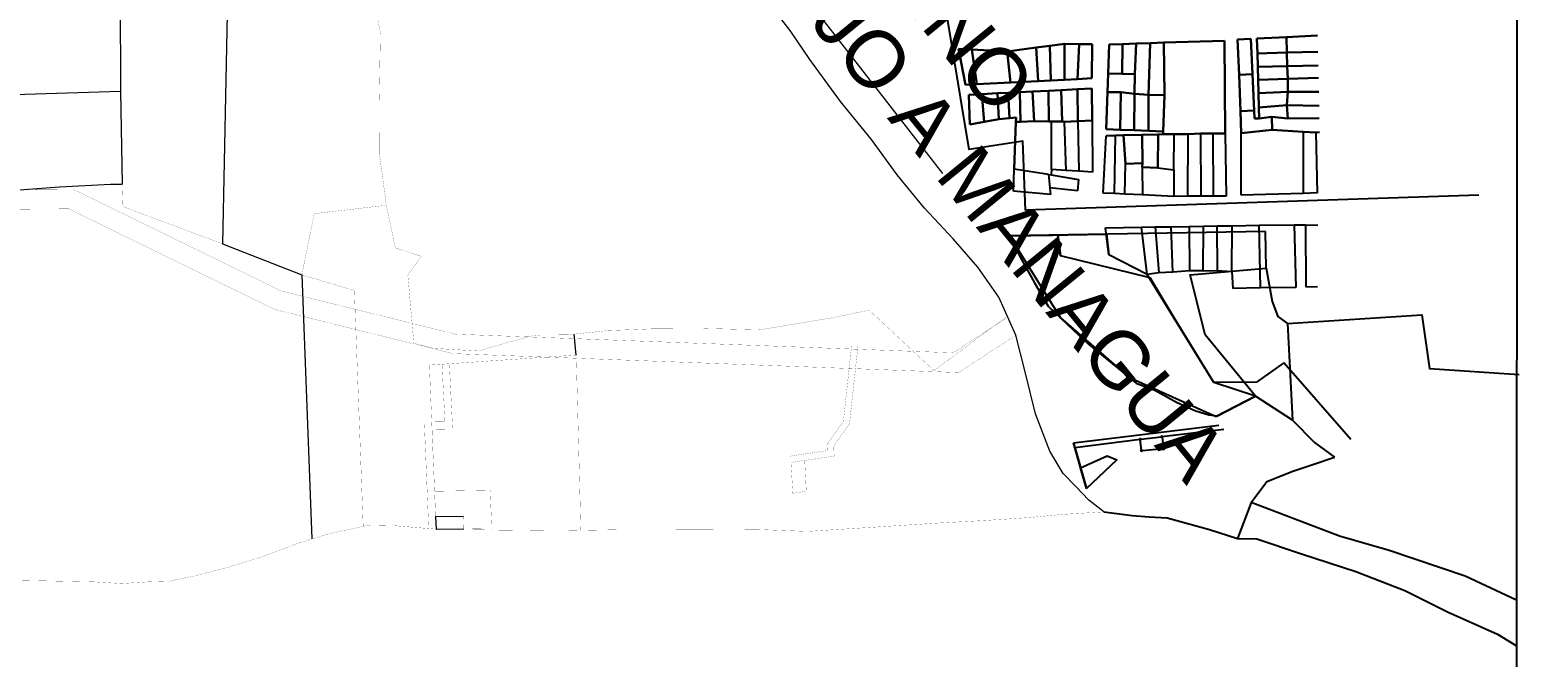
# Model space of a CAD drawing. Header units: millimetres. Extents: x 605783 to 618060, y 1302882 to 1321803.
# Drawn here: x 618046.82 to 618060.02, y 1320155.3 to 1320160.86 of the extents above; entities that cross this region are included whole.
import ezdxf

# ---------------------------------------------------------------- set-up
doc = ezdxf.new("R2010")
doc.units = ezdxf.units.MM
for name, color, linetype in [('2', 7, 'Continuous'), ('CVL_CUADCON_LIN', 8, 'Continuous'), ('CVL_CUADCON_TX', 2, 'Continuous')]:
    doc.layers.add(name, color=color, linetype=linetype)
doc.layers.add('Nivel 30', color=7, linetype='Continuous', lineweight=0)
doc.styles.add('PUNTOS PI', font='arial.ttf', dxfattribs={"height": 2.75})

msp = doc.modelspace()

# ---------------------------------------------------------------- linework, layer by layer
at = {"color": 0}
msp.add_lwpolyline([(618014.999, 1320185.164), (618060.011, 1320185.164), (618059.999, 1320154.046)], dxfattribs=at)
at = {"layer": '2', "color": 1, "linetype": 'Continuous', "lineweight": 5}
for p, q in [((618052.001, 1320163.326), (618054.911, 1320159.588)), ((618048.526, 1320158.966), (618049.229, 1320158.69)), ((618049.229, 1320158.69), (618049.317, 1320156.35)), ((618051.662, 1320157.98), (618051.643, 1320158.165))]:
    msp.add_line(p, q, dxfattribs=at)
at = {"layer": '2', "color": 1, "linetype": 'Continuous'}
for p, q in [((618055.877, 1320159.624), (618055.876, 1320160.049)), ((618055.988, 1320160.048), (618056.002, 1320159.616)), ((618056.11, 1320160.052), (618056.12, 1320159.61)), ((618056.237, 1320160.058), (618056.241, 1320159.602)), ((618056.334, 1320159.416), (618056.361, 1320159.924)), ((618056.435, 1320159.411), (618056.445, 1320159.926)), ((618056.96, 1320159.623), (618056.965, 1320159.938)), ((618057.084, 1320159.939), (618057.082, 1320159.387)), ((618057.196, 1320159.943), (618057.199, 1320159.387)), ((618057.307, 1320159.943), (618057.309, 1320159.388)), ((618057.417, 1320159.945), (618057.425, 1320159.388)), ((618057.558, 1320159.397), (618057.558, 1320159.948)), ((618058.109, 1320159.959), (618058.109, 1320159.413)), ((618058.235, 1320159.417), (618058.223, 1320159.953)), ((618055.538, 1320159.434), (618055.545, 1320159.627)), ((618055.85, 1320159.579), (618055.545, 1320159.627)), ((618055.85, 1320159.579), (618055.861, 1320159.462)), ((618055.85, 1320159.579), (618055.873, 1320159.576)), ((618055.877, 1320159.624), (618055.873, 1320159.576)), ((618055.873, 1320159.576), (618056.116, 1320159.537)), ((618056.002, 1320159.616), (618055.877, 1320159.624)), ((618056.12, 1320159.61), (618056.002, 1320159.616)), ((618056.241, 1320159.602), (618056.12, 1320159.61)), ((618056.527, 1320159.407), (618056.533, 1320159.676)), ((618056.681, 1320159.644), (618056.683, 1320159.399)), ((618056.818, 1320159.638), (618056.96, 1320159.623)), ((618056.96, 1320159.623), (618056.962, 1320159.386)), ((618055.861, 1320159.462), (618055.866, 1320159.404)), ((618056.106, 1320159.436), (618055.861, 1320159.462)), ((618056.116, 1320159.537), (618056.106, 1320159.436)), ((618055.866, 1320159.404), (618055.538, 1320159.434)), ((618056.435, 1320159.411), (618056.334, 1320159.416)), ((618056.527, 1320159.407), (618056.435, 1320159.411)), ((618056.683, 1320159.399), (618056.527, 1320159.407)), ((618056.962, 1320159.386), (618056.683, 1320159.399)), ((618057.082, 1320159.387), (618056.962, 1320159.386)), ((618057.199, 1320159.387), (618057.082, 1320159.387)), ((618057.309, 1320159.388), (618057.199, 1320159.387)), ((618057.425, 1320159.388), (618057.309, 1320159.388)), ((618058.109, 1320159.413), (618057.558, 1320159.397)), ((618058.235, 1320159.417), (618058.109, 1320159.413)), ((618056.356, 1320159.109), (618056.673, 1320159.114)), ((618056.386, 1320158.867), (618056.356, 1320159.109)), ((618056.673, 1320159.114), (618056.795, 1320159.116)), ((618056.725, 1320158.694), (618056.673, 1320159.114)), ((618056.795, 1320159.116), (618056.937, 1320159.118)), ((618056.795, 1320159.116), (618056.828, 1320158.709)), ((618056.937, 1320159.118), (618057.096, 1320159.12)), ((618056.952, 1320158.716), (618056.937, 1320159.118)), ((618057.096, 1320159.12), (618057.225, 1320159.122)), ((618057.096, 1320159.12), (618057.1, 1320158.728)), ((618057.221, 1320158.727), (618057.225, 1320159.122)), ((618057.225, 1320159.122), (618057.346, 1320159.124)), ((618057.346, 1320159.124), (618057.477, 1320159.126)), ((618057.348, 1320158.73), (618057.346, 1320159.124)), ((618057.476, 1320158.72), (618057.477, 1320159.126)), ((618057.477, 1320159.126), (618057.718, 1320159.13)), ((618057.718, 1320159.13), (618058.029, 1320159.135)), ((618057.73, 1320158.576), (618057.718, 1320159.13)), ((618057.78, 1320158.749), (618057.774, 1320159.074)), ((618058.029, 1320159.135), (618058.127, 1320159.134)), ((618058.029, 1320159.135), (618058.044, 1320158.58)), ((618058.127, 1320159.134), (618058.237, 1320159.132)), ((618058.127, 1320159.134), (618058.131, 1320158.586)), ((618056.725, 1320158.694), (618056.386, 1320158.867)), ((618056.828, 1320158.709), (618056.725, 1320158.694)), ((618057.317, 1320157.737), (618056.725, 1320158.694)), ((618056.952, 1320158.716), (618056.828, 1320158.709)), ((618057.1, 1320158.728), (618056.952, 1320158.716)), ((618057.221, 1320158.727), (618057.1, 1320158.728)), ((618057.221, 1320158.727), (618057.348, 1320158.73)), ((618057.348, 1320158.73), (618057.476, 1320158.72)), ((618057.476, 1320158.72), (618057.485, 1320158.57)), ((618057.73, 1320158.576), (618057.485, 1320158.57)), ((618058.044, 1320158.58), (618057.73, 1320158.576)), ((618058.131, 1320158.586), (618058.234, 1320158.587)), ((618057.969, 1320158.261), (618058.012, 1320157.403)), ((618057.937, 1320157.91), (618057.693, 1320157.739)), ((618058.53, 1320157.232), (618057.937, 1320157.91)), ((618057.693, 1320157.739), (618057.317, 1320157.737)), ((618058.012, 1320157.403), (618057.685, 1320157.617)), ((618057.648, 1320156.672), (618057.524, 1320156.355))]:
    msp.add_line(p, q, dxfattribs=at)
for points in [[(618059.666, 1320159.396), (618055.645, 1320159.264), (618055.621, 1320159.876), (618055.146, 1320159.803), (618054.92, 1320161.178), (618055.382, 1320161.255), (618055.326, 1320161.647), (618054.937, 1320161.594), (618054.898, 1320162.442), (618055.565, 1320162.566), (618055.487, 1320163.301), (618055.68, 1320163.319)], [(618057.774, 1320159.074), (618055.504, 1320159.037), (618055.595, 1320158.854), (618055.726, 1320158.619), (618055.847, 1320158.413), (618056.018, 1320158.252), (618056.205, 1320158.076), (618056.416, 1320157.901), (618056.56, 1320157.786), (618056.627, 1320157.73), (618056.793, 1320157.668), (618056.984, 1320157.563), (618057.147, 1320157.49), (618057.27, 1320157.451), (618057.347, 1320157.442), (618057.685, 1320157.617)], [(618057.685, 1320157.617), (618057.239, 1320158.16), (618057.105, 1320158.691), (618057.78, 1320158.749)], [(618057.78, 1320158.749), (618057.832, 1320158.456), (618057.882, 1320158.323), (618057.969, 1320158.261)], [(618057.969, 1320158.261), (618059.159, 1320158.338), (618059.229, 1320157.86), (618060.023, 1320157.808)], [(618058.012, 1320157.403), (618058.209, 1320157.204), (618058.386, 1320157.076)], [(618057.648, 1320156.672), (618057.786, 1320156.859), (618058.015, 1320156.95), (618058.177, 1320157.005), (618058.386, 1320157.076)], [(618059.999, 1320155.808), (618059.544, 1320156.019), (618058.871, 1320156.247), (618058.431, 1320156.374), (618057.648, 1320156.672)], [(618056.339, 1320156.59), (618056.592, 1320156.559), (618056.741, 1320156.546), (618056.901, 1320156.537), (618057.277, 1320156.433), (618057.524, 1320156.355)], [(618057.524, 1320156.355), (618057.697, 1320156.35), (618058.093, 1320156.219), (618058.576, 1320156.063), (618059.01, 1320155.892), (618059.387, 1320155.705), (618059.83, 1320155.505), (618059.999, 1320155.404)]]:
    msp.add_lwpolyline(points, dxfattribs=at)
at = {"layer": '2', "color": 1, "linetype": 'Continuous', "lineweight": 5}
msp.add_lwpolyline([(618056.339, 1320156.59), (618056.208, 1320156.693), (618056.091, 1320156.815), (618055.981, 1320156.931), (618055.86, 1320157.129), (618055.734, 1320157.458), (618055.639, 1320157.843), (618055.56, 1320158.155), (618055.408, 1320158.494), (618055.223, 1320158.759), (618055.005, 1320159.01), (618054.751, 1320159.281), (618054.509, 1320159.576), (618054.281, 1320159.89), (618054.006, 1320160.228), (618053.734, 1320160.599), (618053.56, 1320160.857), (618053.365, 1320161.109), (618053.174, 1320161.353), (618053.033, 1320161.532), (618052.852, 1320161.724), (618052.819, 1320161.75), (618052.578, 1320161.918)], dxfattribs=at)
at = {"layer": '2', "color": 1, "linetype": 'Continuous', "lineweight": 5, "const_width": 0.00131, "flags": 128}
for points in [[(618049.229, 1320158.69), (618049.339, 1320159.233), (618049.979, 1320159.308)], [(618055.484, 1320158.325), (618054.834, 1320157.842), (618054.26, 1320158.378), (618053.928, 1320158.31), (618053.293, 1320158.204), (618052.825, 1320158.215), (618052.329, 1320158.212), (618051.94, 1320158.197), (618051.585, 1320158.159), (618051.349, 1320158.158), (618051.276, 1320158.151), (618051.037, 1320158.087), (618050.795, 1320158.016), (618050.392, 1320158.04), (618050.222, 1320158.086), (618050.169, 1320158.688), (618050.288, 1320158.855), (618050.059, 1320158.93), (618049.98, 1320159.296)], [(618049.773, 1320156.461), (618049.695, 1320158.553), (618049.229, 1320158.69)], [(618050.42, 1320156.437), (618050.36, 1320157.891), (618051.662, 1320157.98), (618051.703, 1320156.426)], [(618050.36, 1320157.891), (618050.472, 1320157.898), (618050.471, 1320157.931)], [(618050.498, 1320157.389), (618050.472, 1320157.898)], [(618050.537, 1320157.935), (618050.537, 1320157.903)], [(618050.566, 1320157.325), (618050.537, 1320157.903)], [(618050.315, 1320157.386), (618050.498, 1320157.389)], [(618050.354, 1320156.442), (618050.315, 1320157.386)], [(618050.383, 1320157.322), (618050.566, 1320157.325)], [(618050.406, 1320156.773), (618050.383, 1320157.322)], [(618050.913, 1320156.445), (618050.899, 1320156.781)], [(618050.899, 1320156.781), (618050.913, 1320156.445)], [(618043.063, 1320156.056), (618047.381, 1320155.97), (618047.631, 1320155.955), (618047.87, 1320155.97), (618048.049, 1320155.975), (618048.282, 1320156.023), (618048.57, 1320156.098), (618048.839, 1320156.179), (618049.194, 1320156.311), (618049.469, 1320156.396), (618049.824, 1320156.472), (618050.057, 1320156.467), (618050.43, 1320156.436), (618050.948, 1320156.429), (618051.51, 1320156.423), (618052.095, 1320156.433), (618052.766, 1320156.431), (618053.272, 1320156.434), (618053.711, 1320156.417), (618054.295, 1320156.454), (618054.867, 1320156.491), (618055.289, 1320156.514), (618055.684, 1320156.54), (618055.977, 1320156.568), (618056.339, 1320156.59)]]:
    msp.add_lwpolyline(points, dxfattribs=at)
at = {"layer": '2', "color": 1, "linetype": 'Continuous', "flags": 128}
for points in [[(618055.504, 1320159.037), (618056.363, 1320159.051), (618056.386, 1320158.867)], [(618055.504, 1320159.037), (618055.885, 1320159.043)], [(618055.933, 1320159.044), (618055.956, 1320158.86)], [(618057.685, 1320157.617), (618057.336, 1320157.436)], [(618056.07, 1320157.203), (618057.359, 1320157.358)], [(618056.187, 1320156.798), (618056.07, 1320157.203)], [(618056.07, 1320157.203), (618056.187, 1320156.798)], [(618056.082, 1320157.16), (618056.663, 1320157.234)], [(618056.675, 1320157.138), (618056.663, 1320157.228)], [(618056.669, 1320157.235), (618056.848, 1320157.256)], [(618056.855, 1320157.257), (618057.403, 1320157.323)], [(618056.856, 1320157.251), (618056.868, 1320157.155)], [(618056.134, 1320156.98), (618056.37, 1320157.088), (618056.455, 1320157.05)], [(618056.863, 1320157.148), (618056.683, 1320157.132)], [(618056.134, 1320156.98), (618056.187, 1320156.798)], [(618056.187, 1320156.798), (618056.455, 1320157.05)]]:
    msp.add_lwpolyline(points, dxfattribs=at)
for points in [[(618057.336, 1320157.436), (618057.685, 1320157.617), (618057.317, 1320157.737), (618056.972, 1320158.295), (618056.752, 1320158.664), (618055.956, 1320158.86), (618055.933, 1320159.044), (618055.504, 1320159.037), (618055.956, 1320158.311), (618056.562, 1320157.784)], [(618056.187, 1320156.798), (618056.134, 1320156.98), (618056.37, 1320157.088), (618056.455, 1320157.05)]]:
    msp.add_lwpolyline(points, close=True, dxfattribs=at)
at = {"layer": '2', "color": 1, "linetype": 'Continuous', "const_width": 0.00131, "flags": 128}
for points in [[(618054.105, 1320158.076), (618054.098, 1320158.011), (618054.031, 1320157.392)], [(618054.161, 1320158.07), (618054.154, 1320158.005), (618054.085, 1320157.372)], [(618053.888, 1320157.192), (618054.031, 1320157.392)], [(618053.945, 1320157.176), (618054.085, 1320157.372)], [(618053.891, 1320157.134), (618053.887, 1320157.197)], [(618053.68, 1320157.102), (618053.558, 1320157.084)], [(618053.68, 1320157.102), (618053.891, 1320157.134)], [(618053.688, 1320157.046), (618053.949, 1320157.085)], [(618053.949, 1320157.085), (618053.945, 1320157.176)], [(618053.688, 1320157.046), (618053.566, 1320157.028)], [(618053.702, 1320156.773), (618053.583, 1320156.755)]]:
    msp.add_lwpolyline(points, dxfattribs=at)
msp.add_lwpolyline([(618053.566, 1320157.028), (618053.688, 1320157.046), (618053.702, 1320156.773), (618053.583, 1320156.755)], close=True, dxfattribs=at)
msp.add_lwpolyline([(618053.566, 1320157.028), (618053.688, 1320157.046), (618053.702, 1320156.773), (618053.583, 1320156.755)], close=True, dxfattribs=at)
at = {"layer": '2', "color": 1, "linetype": 'Continuous', "lineweight": 5, "const_width": 0.00131, "flags": 128}
for points in [[(618050.415, 1320156.549), (618050.406, 1320156.773), (618050.899, 1320156.781), (618050.913, 1320156.445), (618050.666, 1320156.441), (618050.662, 1320156.553)], [(618050.415, 1320156.549), (618050.406, 1320156.773), (618050.899, 1320156.781), (618050.913, 1320156.445), (618050.666, 1320156.441), (618050.662, 1320156.553)], [(618050.42, 1320156.437), (618050.406, 1320156.773), (618050.899, 1320156.781), (618050.913, 1320156.445)]]:
    msp.add_lwpolyline(points, close=True, dxfattribs=at)
at = {"layer": '2', "color": 1, "linetype": 'Continuous'}
for centre in [(618056.663, 1320157.234), (618056.855, 1320157.257), (618056.676, 1320157.132), (618056.869, 1320157.148)]:
    msp.add_circle(centre, 0.00654, dxfattribs=at)
at = {"layer": 'CVL_CUADCON_LIN', "color": 1, "lineweight": 5, "ltscale": 0.5, "flags": 128}
for points in [[(618050.415, 1320156.549), (618050.662, 1320156.553)], [(618050.415, 1320156.549), (618050.42, 1320156.437), (618050.666, 1320156.441)], [(618050.913, 1320156.445), (618050.913, 1320156.445)]]:
    msp.add_lwpolyline(points, dxfattribs=at)
at = {"layer": 'Nivel 30', "color": 1, "linetype": 'Continuous', "lineweight": 5}
for p, q in [((618048.614, 1320163.466), (618048.526, 1320158.966)), ((618047.615, 1320161.613), (618047.621, 1320160.316)), ((618047.621, 1320160.316), (618047.636, 1320159.496))]:
    msp.add_line(p, q, dxfattribs=at)
at = {"layer": 'Nivel 30', "color": 1, "linetype": 'Continuous', "lineweight": 30}
for p, q in [((618056.871, 1320160.749), (618057.41, 1320160.766)), ((618057.41, 1320160.766), (618057.417, 1320159.945)), ((618057.526, 1320160.776), (618057.645, 1320160.783)), ((618057.54, 1320160.463), (618057.526, 1320160.776)), ((618057.645, 1320160.783), (618057.659, 1320160.47)), ((618057.698, 1320160.786), (618057.96, 1320160.799)), ((618057.702, 1320160.652), (618057.698, 1320160.786)), ((618057.96, 1320160.799), (618058.236, 1320160.813)), ((618057.96, 1320160.799), (618057.963, 1320160.661)), ((618055.053, 1320160.693), (618055.171, 1320160.687)), ((618055.113, 1320160.376), (618055.053, 1320160.693)), ((618055.171, 1320160.687), (618055.482, 1320160.672)), ((618055.171, 1320160.687), (618055.213, 1320160.381)), ((618055.482, 1320160.672), (618055.741, 1320160.705)), ((618055.512, 1320160.396), (618055.482, 1320160.672)), ((618055.741, 1320160.705), (618055.86, 1320160.721)), ((618055.759, 1320160.409), (618055.741, 1320160.705)), ((618055.86, 1320160.721), (618055.991, 1320160.738)), ((618055.86, 1320160.721), (618055.869, 1320160.414)), ((618055.991, 1320160.738), (618056.121, 1320160.737)), ((618055.991, 1320160.42), (618055.991, 1320160.738)), ((618056.121, 1320160.737), (618056.108, 1320160.426)), ((618056.121, 1320160.737), (618056.237, 1320160.736)), ((618056.237, 1320160.736), (618056.234, 1320160.433)), ((618056.378, 1320160.475), (618056.387, 1320160.733)), ((618056.387, 1320160.733), (618056.505, 1320160.737)), ((618056.505, 1320160.737), (618056.502, 1320160.472)), ((618056.505, 1320160.737), (618056.628, 1320160.741)), ((618056.628, 1320160.741), (618056.616, 1320160.469)), ((618056.628, 1320160.741), (618056.752, 1320160.745)), ((618056.735, 1320160.286), (618056.752, 1320160.745)), ((618056.752, 1320160.745), (618056.871, 1320160.749)), ((618056.877, 1320160.283), (618056.871, 1320160.749)), ((618057.963, 1320160.661), (618057.702, 1320160.652)), ((618057.705, 1320160.535), (618057.702, 1320160.652)), ((618057.963, 1320160.661), (618058.239, 1320160.669)), ((618057.966, 1320160.542), (618057.963, 1320160.661)), ((618057.705, 1320160.535), (618057.966, 1320160.542)), ((618057.708, 1320160.418), (618057.705, 1320160.535)), ((618057.966, 1320160.542), (618058.242, 1320160.546)), ((618057.966, 1320160.542), (618057.971, 1320160.427)), ((618055.213, 1320160.381), (618055.113, 1320160.376)), ((618055.512, 1320160.396), (618055.213, 1320160.381)), ((618055.759, 1320160.409), (618055.512, 1320160.396)), ((618055.869, 1320160.414), (618055.759, 1320160.409)), ((618055.991, 1320160.42), (618055.869, 1320160.414)), ((618056.108, 1320160.426), (618055.991, 1320160.42)), ((618056.234, 1320160.433), (618056.108, 1320160.426)), ((618056.372, 1320160.31), (618056.378, 1320160.475)), ((618056.378, 1320160.475), (618056.502, 1320160.472)), ((618056.616, 1320160.469), (618056.502, 1320160.472)), ((618056.616, 1320160.469), (618056.612, 1320160.294)), ((618057.659, 1320160.47), (618057.54, 1320160.463)), ((618057.553, 1320160.141), (618057.54, 1320160.463)), ((618057.659, 1320160.47), (618057.673, 1320160.148)), ((618057.971, 1320160.427), (618057.708, 1320160.418)), ((618057.711, 1320160.301), (618057.708, 1320160.418)), ((618058.244, 1320160.438), (618057.971, 1320160.427)), ((618057.971, 1320160.427), (618057.971, 1320160.314)), ((618055.142, 1320160.287), (618055.257, 1320160.293)), ((618055.151, 1320160.025), (618055.142, 1320160.287)), ((618055.257, 1320160.293), (618055.397, 1320160.3)), ((618055.278, 1320160.047), (618055.257, 1320160.293)), ((618055.397, 1320160.3), (618055.491, 1320160.305)), ((618055.397, 1320160.3), (618055.41, 1320160.07)), ((618055.491, 1320160.305), (618055.594, 1320160.31)), ((618055.491, 1320160.305), (618055.503, 1320160.08)), ((618055.594, 1320160.31), (618055.709, 1320160.316)), ((618055.601, 1320160.047), (618055.594, 1320160.31)), ((618055.709, 1320160.316), (618055.85, 1320160.323)), ((618055.709, 1320160.316), (618055.723, 1320160.053)), ((618055.85, 1320160.323), (618055.962, 1320160.329)), ((618055.85, 1320160.323), (618055.852, 1320160.05)), ((618055.962, 1320160.329), (618056.108, 1320160.336)), ((618055.962, 1320160.329), (618055.97, 1320160.049)), ((618056.108, 1320160.336), (618056.234, 1320160.343)), ((618056.11, 1320160.052), (618056.108, 1320160.336)), ((618056.234, 1320160.343), (618056.237, 1320160.058)), ((618056.36, 1320159.983), (618056.372, 1320160.31)), ((618056.372, 1320160.31), (618056.49, 1320160.309)), ((618056.49, 1320160.309), (618056.485, 1320159.977)), ((618056.49, 1320160.309), (618056.612, 1320160.294)), ((618056.612, 1320160.294), (618056.608, 1320159.972)), ((618056.612, 1320160.294), (618056.735, 1320160.286)), ((618056.737, 1320159.966), (618056.735, 1320160.286)), ((618056.877, 1320160.283), (618056.735, 1320160.286)), ((618056.865, 1320159.961), (618056.877, 1320160.283)), ((618057.971, 1320160.314), (618057.711, 1320160.301)), ((618057.714, 1320160.175), (618057.711, 1320160.301)), ((618057.971, 1320160.314), (618057.962, 1320160.196)), ((618058.246, 1320160.314), (618057.971, 1320160.314)), ((618057.553, 1320160.141), (618057.673, 1320160.148)), ((618057.558, 1320159.948), (618057.553, 1320160.141)), ((618057.673, 1320160.148), (618057.676, 1320160.076)), ((618057.962, 1320160.196), (618057.714, 1320160.175)), ((618057.717, 1320160.076), (618057.714, 1320160.175)), ((618057.971, 1320160.077), (618057.962, 1320160.196)), ((618058.249, 1320160.188), (618057.962, 1320160.196)), ((618055.278, 1320160.047), (618055.151, 1320160.025)), ((618055.41, 1320160.07), (618055.278, 1320160.047)), ((618055.503, 1320160.08), (618055.41, 1320160.07)), ((618055.562, 1320160.086), (618055.503, 1320160.08)), ((618055.545, 1320159.627), (618055.561, 1320160.046)), ((618055.561, 1320160.046), (618055.562, 1320160.086)), ((618055.561, 1320160.046), (618055.601, 1320160.047)), ((618055.723, 1320160.053), (618055.601, 1320160.047)), ((618055.852, 1320160.05), (618055.723, 1320160.053)), ((618055.852, 1320160.05), (618055.876, 1320160.049)), ((618055.876, 1320160.049), (618055.97, 1320160.049)), ((618055.97, 1320160.049), (618055.988, 1320160.048)), ((618055.988, 1320160.048), (618056.11, 1320160.052)), ((618056.237, 1320160.058), (618056.11, 1320160.052)), ((618056.485, 1320159.977), (618056.36, 1320159.983)), ((618056.608, 1320159.972), (618056.485, 1320159.977)), ((618056.737, 1320159.966), (618056.608, 1320159.972)), ((618056.865, 1320159.961), (618056.737, 1320159.966)), ((618057.558, 1320159.948), (618057.832, 1320159.976)), ((618057.676, 1320160.076), (618057.717, 1320160.076)), ((618057.83, 1320160.091), (618057.717, 1320160.076)), ((618057.971, 1320160.077), (618057.83, 1320160.091)), ((618057.83, 1320160.091), (618057.832, 1320159.976)), ((618057.832, 1320159.976), (618058.109, 1320159.959)), ((618058.251, 1320160.079), (618057.971, 1320160.077)), ((618056.361, 1320159.924), (618056.445, 1320159.926)), ((618056.445, 1320159.926), (618056.515, 1320159.928)), ((618056.515, 1320159.928), (618056.681, 1320159.932)), ((618056.515, 1320159.928), (618056.533, 1320159.676)), ((618056.681, 1320159.932), (618056.822, 1320159.935)), ((618056.681, 1320159.932), (618056.682, 1320159.68)), ((618056.822, 1320159.935), (618056.818, 1320159.638)), ((618056.822, 1320159.935), (618056.867, 1320159.937)), ((618056.867, 1320159.937), (618056.865, 1320159.961)), ((618056.965, 1320159.938), (618056.867, 1320159.937)), ((618056.965, 1320159.938), (618057.084, 1320159.939)), ((618057.084, 1320159.939), (618057.196, 1320159.943)), ((618057.307, 1320159.943), (618057.196, 1320159.943)), ((618057.417, 1320159.945), (618057.307, 1320159.943)), ((618058.109, 1320159.959), (618058.223, 1320159.953)), ((618058.253, 1320159.957), (618058.223, 1320159.953)), ((618056.682, 1320159.68), (618056.533, 1320159.676)), ((618056.681, 1320159.644), (618056.682, 1320159.68)), ((618056.681, 1320159.644), (618056.818, 1320159.638))]:
    msp.add_line(p, q, dxfattribs=at)
at = {"layer": 'Nivel 30', "color": 1, "linetype": 'Continuous', "lineweight": 5, "const_width": 0.00131, "flags": 128}
for points in [[(618049.98, 1320159.296), (618049.918, 1320159.758), (618049.915, 1320160.28), (618049.926, 1320160.836), (618049.83, 1320161.337), (618049.771, 1320161.839), (618049.725, 1320162.544)], [(618014.999, 1320158.82), (618017.664, 1320159.652), (618023.721, 1320160.737), (618031.212, 1320160.517), (618032.949, 1320160.383), (618035.298, 1320160.209), (618038.462, 1320160.272), (618041.69, 1320159.7), (618043.961, 1320159.428), (618047.202, 1320159.449), (618049.046, 1320158.548), (618050.593, 1320158.165), (618055.003, 1320158), (618055.466, 1320158.301)], [(618014.999, 1320158.635), (618017.706, 1320159.483), (618023.734, 1320160.563), (618031.203, 1320160.344), (618032.936, 1320160.211), (618035.293, 1320160.035), (618038.449, 1320160.098), (618041.664, 1320159.529), (618043.951, 1320159.255), (618047.162, 1320159.276), (618048.987, 1320158.385), (618050.568, 1320157.993), (618055.051, 1320157.825), (618055.56, 1320158.155)], [(618047.636, 1320159.496), (618047.643, 1320159.295), (618048.526, 1320158.966)]]:
    msp.add_lwpolyline(points, dxfattribs=at)
at = {"layer": 'Nivel 30', "color": 1, "linetype": 'Continuous', "lineweight": 5}
for points in [[(618047.621, 1320160.316), (618043.191, 1320160.176), (618043.31, 1320159.29)], [(618031.244, 1320160.001), (618034.618, 1320159.943), (618035.899, 1320159.865), (618037.214, 1320160.086), (618037.502, 1320160.138), (618037.815, 1320160.157), (618038.058, 1320160.079), (618038.365, 1320159.894), (618038.764, 1320159.883), (618040.63, 1320159.749), (618041.487, 1320159.389), (618043.951, 1320159.255), (618044.778, 1320159.29), (618045.393, 1320159.354), (618046.061, 1320159.392), (618046.606, 1320159.435), (618047.081, 1320159.471), (618047.533, 1320159.494), (618047.636, 1320159.496)]]:
    msp.add_lwpolyline(points, dxfattribs=at)

# ---------------------------------------------------------------- texts
at = {"layer": 'CVL_CUADCON_TX', "color": 0, "style": 'PUNTOS PI'}
for s, height, p in [('CAMINO', 0.5025, (618053.598, 1320162.255)), ('VIEJO A MANAGUA', 0.50249, (618053.009, 1320161.804))]:
    msp.add_text(s, height=height, rotation=309.1971, dxfattribs=at).set_placement(p)

doc.saveas('drawing.dxf')
